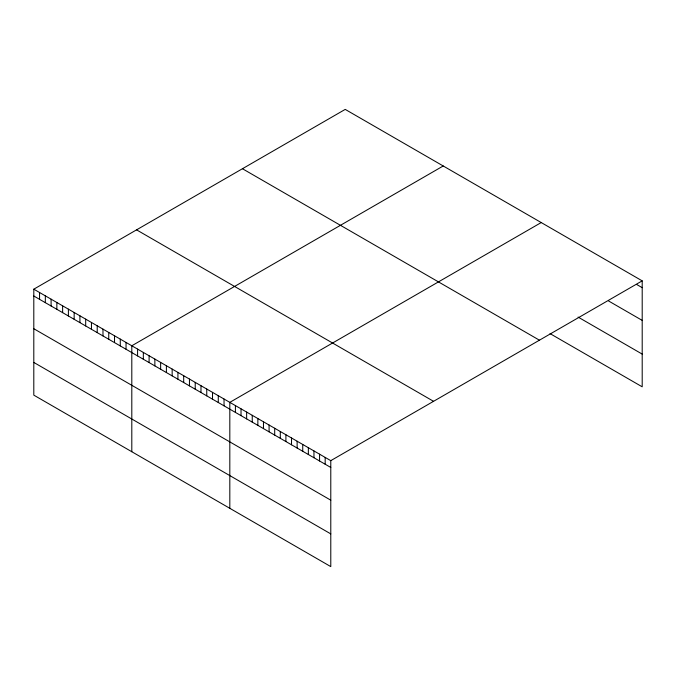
<?xml version="1.0" encoding="UTF-8"?>
<svg xmlns="http://www.w3.org/2000/svg" width="676" height="676" viewBox="0 0 676 676"><rect width="100%" height="100%" fill="white"/><g stroke="black" fill="none" stroke-linecap="round" stroke-linejoin="round"><path stroke-width="1.01" d="M33.8 289.184L330.784 460.652L330.784 566.606L33.8 395.139L33.8 289.184L345.216 109.394L642.2 280.861L642.2 386.816L550.036 333.606M443.219 165.975L131.803 345.774L131.803 451.729M541.222 222.556L229.815 402.355L229.815 508.31M330.784 460.652L642.2 280.861M636.589 284.435L642.2 287.672M608.544 300.955L642.2 320.39M578.09 317.078L642.2 354.097M242.447 168.73L539.431 340.189M136.569 229.857L433.553 401.316M33.8 296.003L330.784 467.462M33.8 328.722L330.784 500.181M33.8 362.429L330.784 533.888M325.173 457.415L325.173 464.226M319.571 454.171L319.571 460.99M313.96 450.934L313.96 457.745M308.349 447.698L308.349 454.509M302.738 444.453L302.738 451.272M297.127 441.217L297.127 448.036M291.517 437.98L291.517 444.791M285.906 434.744L285.906 441.555M280.295 431.499L280.295 438.318M274.693 428.263L274.693 435.074M269.082 425.027L269.082 431.837M263.471 421.782L263.471 428.601M257.86 418.545L257.86 425.365M252.249 415.309L252.249 422.12M246.639 412.073L246.639 418.883M241.028 408.828L241.028 415.647M235.417 405.592L235.417 412.402M224.043 399.026L224.043 405.837M218.28 395.697L218.28 402.507M212.517 392.367L212.517 399.178M206.755 389.038L206.755 395.857M200.983 385.709L200.983 392.528M195.22 382.379L195.22 389.199M189.457 379.05L189.457 385.869M183.695 375.729L183.695 382.54M177.923 372.4L177.923 379.211M172.16 369.071L172.16 375.881M166.397 365.741L166.397 372.552M160.635 362.412L160.635 369.223M154.863 359.083L154.863 365.902M149.1 355.753L149.1 362.573M143.337 352.424L143.337 359.243M137.574 349.095L137.574 355.914M126.04 342.445L126.04 349.255M120.277 339.115L120.277 345.926M114.514 335.786L114.514 342.597M108.743 332.457L108.743 339.267M102.98 329.127L102.98 335.938M97.217 325.798L97.217 332.617M91.454 322.469L91.454 329.288M85.683 319.14L85.683 325.959M79.92 315.819L79.92 322.629M74.157 312.489L74.157 319.3M68.394 309.16L68.394 315.971M62.623 305.831L62.623 312.642M56.86 302.502L56.86 309.312M51.097 299.172L51.097 305.983M45.334 295.843L45.334 302.662M39.563 292.514L39.563 299.333"/></g></svg>
